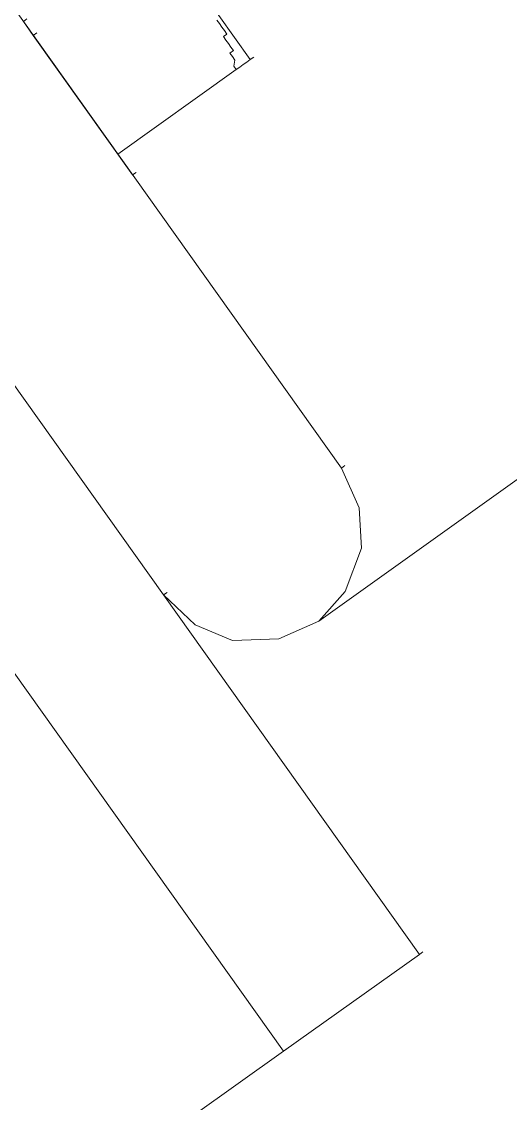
# Model space of a CAD drawing. Header units: feet. Extents: x 2321988 to 2329858, y 6722724 to 6730499.
# Drawn here: x 2326067.6782 to 2326067.7709, y 6726849.1501 to 6726849.3551 of the extents above; entities that cross this region are included whole.
import ezdxf

# ---------------------------------------------------------------- set-up
doc = ezdxf.new("R2010")
doc.units = ezdxf.units.FT
doc.header["$MEASUREMENT"] = 0
doc.layers.add('C-BESS-EQUIPMENT', color=255, linetype='Continuous')

# ---------------------------------------------------------------- blocks, each defined once
blk = doc.blocks.new('*U57')
blk.add_wipeout([(464, -67.5), (464, 67.5), (472, 67.5), (472, -67.5)]).dxf.layer = 'C-BESS-EQUIPMENT'
blk = doc.blocks.new('Midpoint Site Plan$0$A$C71e53a02')
at = {"lineweight": 9}
for points in [[(22.4518, 2.2462), (22.4421, 2.2462), (22.4421, -2.2559), (22.4518, -2.2559), (22.4421, -2.2559)], [(23.8356, 1.4958), (23.8258, 1.4958), (23.0755, 1.4958), (22.978, 1.4763), (22.8903, 1.4276), (22.8416, 1.3399), (22.8221, 1.2425), (22.8221, -1.2522), (22.8416, -1.3496), (22.8903, -1.4276), (22.978, -1.4861), (23.0755, -1.5056), (23.1632, -1.4861), (23.2509, -1.4276), (23.2996, -1.3496), (23.3191, -1.2522), (23.3191, 1.2425), (23.2996, 1.3399), (23.2509, 1.4276), (23.1632, 1.4763), (23.0755, 1.4958), (23.0852, 1.4958)], [(23.6894, -0.3752), (23.6894, -0.19)], [(23.6797, -0.2582), (23.6797, -0.268), (23.6797, -0.2777), (23.6797, -0.2875), (23.6797, -0.2972), (23.6699, -0.2972), (23.6699, -0.307), (23.6699, -0.3167), (23.6699, -0.3264), (23.6699, -0.3362), (23.6602, -0.3362), (23.6602, -0.3459), (23.6602, -0.3557), (23.6504, -0.3654), (23.6504, -0.3752), (23.6602, -0.3752), (23.6504, -0.3752)], [(23.3191, -0.0439), (23.3191, -0.0049), (23.3288, -0.0049)], [(23.3288, -0.0439), (23.3191, -0.0439), (23.3191, -0.4336), (23.3288, -0.4336)], [(23.3191, -0.0439), (23.3191, -0.0439)], [(23.6797, -0.268), (23.6797, -0.268)], [(23.6797, -0.268), (23.6797, -0.268)], [(23.6797, -0.268), (23.6797, -0.268)], [(23.6797, -0.268), (23.6797, -0.268)], [(23.6797, -0.268), (23.6797, -0.268)], [(23.6797, -0.2777), (23.6797, -0.2777)], [(23.6797, -0.2777), (23.6797, -0.2777)], [(23.6797, -0.2777), (23.6797, -0.2777)], [(23.6797, -0.2777), (23.6797, -0.2777)], [(23.6797, -0.2777), (23.6797, -0.2777)], [(23.6797, -0.2777), (23.6797, -0.2777)], [(23.6797, -0.2875), (23.6797, -0.2875)], [(23.6797, -0.2875), (23.6797, -0.2875)], [(23.6797, -0.2875), (23.6797, -0.2875)], [(23.6797, -0.2875), (23.6797, -0.2875)], [(23.6797, -0.2875), (23.6797, -0.2875)], [(23.6699, -0.2972), (23.6699, -0.2972)], [(23.6699, -0.2972), (23.6699, -0.2972)], [(23.6699, -0.2972), (23.6699, -0.2972)], [(23.6699, -0.2972), (23.6699, -0.2972)], [(23.6699, -0.2972), (23.6699, -0.2972)], [(23.6699, -0.307), (23.6699, -0.307)], [(23.6699, -0.307), (23.6699, -0.307)], [(23.6699, -0.307), (23.6699, -0.307)], [(23.6699, -0.307), (23.6699, -0.307)], [(23.6699, -0.3167), (23.6699, -0.3167)], [(23.6699, -0.3167), (23.6699, -0.3167)], [(23.6602, -0.3362), (23.6602, -0.3362)], [(23.6602, -0.3362), (23.6602, -0.3362)], [(23.6699, -0.3264), (23.6699, -0.3264)], [(23.6699, -0.3264), (23.6699, -0.3264)], [(23.6602, -0.3459), (23.6602, -0.3459)], [(23.6602, -0.3459), (23.6602, -0.3459)], [(23.6602, -0.3557), (23.6602, -0.3557)], [(23.6602, -0.3557), (23.6602, -0.3557)], [(23.6602, -0.3557), (23.6602, -0.3557)], [(23.3191, -0.3752), (23.6504, -0.3752), (23.6602, -0.3752), (23.6699, -0.3752), (23.6797, -0.3752), (23.6894, -0.3752), (23.6991, -0.3752)], [(23.6504, -0.3752), (23.6504, -0.3752)], [(23.6504, -0.3752), (23.6504, -0.3752)], [(23.6504, -0.3752), (23.6504, -0.3752)], [(23.6504, -0.3752), (23.6504, -0.3752)], [(23.6602, -0.3752), (23.6602, -0.3752)], [(23.6602, -0.3752), (23.6602, -0.3752)], [(23.6602, -0.3752), (23.6602, -0.3752)], [(23.6602, -0.3752), (23.6602, -0.3752)], [(23.6602, -0.3752), (23.6602, -0.3752)], [(23.6602, -0.3752), (23.6602, -0.3752)], [(23.6602, -0.3752), (23.6602, -0.3752)], [(23.6602, -0.3752), (23.6602, -0.3752)], [(23.6602, -0.3752), (23.6602, -0.3752)], [(23.6602, -0.3752), (23.6602, -0.3752)], [(23.6602, -0.3752), (23.6602, -0.3752)], [(23.6602, -0.3752), (23.6602, -0.3752)], [(23.6602, -0.3752), (23.6602, -0.3752)], [(23.6602, -0.3752), (23.6602, -0.3752)], [(23.6602, -0.3752), (23.6602, -0.3752)], [(23.6602, -0.3752), (23.6602, -0.3752)], [(23.6602, -0.3752), (23.6602, -0.3752)], [(23.6602, -0.3752), (23.6602, -0.3752)], [(23.6602, -0.3752), (23.6602, -0.3752)], [(23.6602, -0.3752), (23.6602, -0.3752)], [(23.6602, -0.3752), (23.6602, -0.3752)], [(23.6602, -0.3752), (23.6602, -0.3752)], [(23.6602, -0.3752), (23.6602, -0.3752)], [(23.6699, -0.3752), (23.6699, -0.3752)], [(23.6699, -0.3752), (23.6699, -0.3752)], [(23.6699, -0.3752), (23.6699, -0.3752)], [(23.6699, -0.3752), (23.6699, -0.3752)], [(23.6699, -0.3752), (23.6699, -0.3752)], [(23.6699, -0.3752), (23.6699, -0.3752)], [(23.6699, -0.3752), (23.6699, -0.3752)], [(23.6699, -0.3752), (23.6699, -0.3752)], [(23.6699, -0.3752), (23.6699, -0.3752)], [(23.6699, -0.3752), (23.6699, -0.3752)], [(23.6699, -0.3752), (23.6699, -0.3752)], [(23.6699, -0.3752), (23.6699, -0.3752)], [(23.6699, -0.3752), (23.6699, -0.3752)], [(23.6699, -0.3752), (23.6699, -0.3752)], [(23.6699, -0.3752), (23.6699, -0.3752)], [(23.6699, -0.3752), (23.6699, -0.3752)], [(23.6699, -0.3752), (23.6699, -0.3752)], [(23.6699, -0.3752), (23.6699, -0.3752)], [(23.6699, -0.3752), (23.6699, -0.3752)], [(23.6699, -0.3752), (23.6699, -0.3752)], [(23.6699, -0.3752), (23.6699, -0.3752)], [(23.6699, -0.3752), (23.6699, -0.3752)], [(23.6699, -0.3752), (23.6699, -0.3752)], [(23.6699, -0.3752), (23.6699, -0.3752)], [(23.6699, -0.3752), (23.6699, -0.3752)], [(23.6699, -0.3752), (23.6699, -0.3752)], [(23.6699, -0.3752), (23.6699, -0.3752)], [(23.6699, -0.3752), (23.6699, -0.3752)], [(23.6699, -0.3752), (23.6699, -0.3752)], [(23.6699, -0.3752), (23.6699, -0.3752)], [(23.6699, -0.3752), (23.6699, -0.3752)], [(23.6699, -0.3752), (23.6699, -0.3752)], [(23.6699, -0.3752), (23.6699, -0.3752)], [(23.6699, -0.3752), (23.6699, -0.3752)], [(23.6699, -0.3752), (23.6699, -0.3752)], [(23.6699, -0.3752), (23.6699, -0.3752)], [(23.6699, -0.3752), (23.6699, -0.3752)], [(23.6699, -0.3752), (23.6699, -0.3752)], [(23.6699, -0.3752), (23.6699, -0.3752)], [(23.6699, -0.3752), (23.6699, -0.3752)], [(23.6699, -0.3752), (23.6699, -0.3752)], [(23.6699, -0.3752), (23.6699, -0.3752)], [(23.6699, -0.3752), (23.6699, -0.3752)], [(23.6699, -0.3752), (23.6699, -0.3752)], [(23.6699, -0.3752), (23.6699, -0.3752)], [(23.6699, -0.3752), (23.6699, -0.3752)], [(23.6699, -0.3752), (23.6699, -0.3752)], [(23.6699, -0.3752), (23.6699, -0.3752)], [(23.6699, -0.3752), (23.6699, -0.3752)], [(23.6699, -0.3752), (23.6699, -0.3752)], [(23.6699, -0.3752), (23.6699, -0.3752)], [(23.6699, -0.3752), (23.6699, -0.3752)], [(23.6699, -0.3752), (23.6699, -0.3752)], [(23.6699, -0.3752), (23.6699, -0.3752)], [(23.6699, -0.3752), (23.6699, -0.3752)], [(23.6797, -0.3752), (23.6797, -0.3752)], [(23.6797, -0.3752), (23.6797, -0.3752)], [(23.6797, -0.3752), (23.6797, -0.3752)], [(23.6797, -0.3752), (23.6797, -0.3752)], [(23.6797, -0.3752), (23.6797, -0.3752)], [(23.6797, -0.3752), (23.6797, -0.3752)], [(23.6797, -0.3752), (23.6797, -0.3752)], [(23.6797, -0.3752), (23.6797, -0.3752)], [(23.6797, -0.3752), (23.6797, -0.3752)], [(23.6797, -0.3752), (23.6797, -0.3752)], [(23.6797, -0.3752), (23.6797, -0.3752)], [(23.6797, -0.3752), (23.6797, -0.3752)], [(23.6797, -0.3752), (23.6797, -0.3752)], [(23.6797, -0.3752), (23.6797, -0.3752)], [(23.6797, -0.3752), (23.6797, -0.3752)], [(23.6797, -0.3752), (23.6797, -0.3752)], [(23.6797, -0.3752), (23.6797, -0.3752)], [(23.6797, -0.3752), (23.6797, -0.3752)], [(23.6797, -0.3752), (23.6797, -0.3752)], [(23.6797, -0.3752), (23.6797, -0.3752)], [(23.6797, -0.3752), (23.6797, -0.3752)], [(23.6797, -0.3752), (23.6797, -0.3752)], [(23.6797, -0.3752), (23.6797, -0.3752)], [(23.6797, -0.3752), (23.6797, -0.3752)], [(23.6797, -0.3752), (23.6797, -0.3752)], [(23.6797, -0.3752), (23.6797, -0.3752)], [(23.6797, -0.3752), (23.6797, -0.3752)], [(23.6797, -0.3752), (23.6797, -0.3752)], [(23.6797, -0.3752), (23.6797, -0.3752)], [(23.6797, -0.3752), (23.6797, -0.3752)], [(23.6797, -0.3752), (23.6797, -0.3752)], [(23.6797, -0.3752), (23.6797, -0.3752)], [(23.6797, -0.3752), (23.6797, -0.3752)], [(23.6797, -0.3752), (23.6797, -0.3752)], [(23.6797, -0.3752), (23.6797, -0.3752)], [(23.6797, -0.3752), (23.6797, -0.3752)], [(23.6797, -0.3752), (23.6797, -0.3752)], [(23.6797, -0.3752), (23.6797, -0.3752)], [(23.6797, -0.3752), (23.6797, -0.3752)], [(23.6797, -0.3752), (23.6797, -0.3752)], [(23.6797, -0.3752), (23.6797, -0.3752)], [(23.6797, -0.3752), (23.6797, -0.3752)], [(23.6797, -0.3752), (23.6797, -0.3752)], [(23.6797, -0.3752), (23.6797, -0.3752)], [(23.6797, -0.3752), (23.6797, -0.3752)], [(23.6797, -0.3752), (23.6797, -0.3752)], [(23.6797, -0.3752), (23.6797, -0.3752)], [(23.6797, -0.3752), (23.6797, -0.3752)], [(23.6797, -0.3752), (23.6797, -0.3752)], [(23.6797, -0.3752), (23.6797, -0.3752)], [(23.6797, -0.3752), (23.6797, -0.3752)], [(23.6797, -0.3752), (23.6797, -0.3752)], [(23.6797, -0.3752), (23.6797, -0.3752)], [(23.6797, -0.3752), (23.6797, -0.3752)], [(23.6797, -0.3752), (23.6797, -0.3752)], [(23.6797, -0.3752), (23.6797, -0.3752)], [(23.6797, -0.3752), (23.6797, -0.3752)], [(23.6797, -0.3752), (23.6797, -0.3752)], [(23.6797, -0.3752), (23.6797, -0.3752)], [(23.6797, -0.3752), (23.6797, -0.3752)], [(23.6797, -0.3752), (23.6797, -0.3752)], [(23.6797, -0.3752), (23.6797, -0.3752)], [(23.6797, -0.3752), (23.6797, -0.3752)], [(23.6797, -0.3752), (23.6797, -0.3752)], [(23.6797, -0.3752), (23.6797, -0.3752)], [(23.6797, -0.3752), (23.6797, -0.3752)], [(23.6797, -0.3752), (23.6797, -0.3752)], [(23.6797, -0.3752), (23.6797, -0.3752)], [(23.6797, -0.3752), (23.6797, -0.3752)], [(23.6797, -0.3752), (23.6797, -0.3752)], [(23.6797, -0.3752), (23.6797, -0.3752)], [(23.6797, -0.3752), (23.6797, -0.3752)], [(23.6797, -0.3752), (23.6797, -0.3752)], [(23.6797, -0.3752), (23.6797, -0.3752)], [(23.6797, -0.3752), (23.6797, -0.3752)], [(23.6797, -0.3752), (23.6797, -0.3752)], [(23.6797, -0.3752), (23.6797, -0.3752)], [(23.6797, -0.3752), (23.6797, -0.3752)], [(23.6797, -0.3752), (23.6797, -0.3752)], [(23.6797, -0.3752), (23.6797, -0.3752)], [(23.6797, -0.3752), (23.6797, -0.3752)], [(23.6797, -0.3752), (23.6797, -0.3752)], [(23.6797, -0.3752), (23.6797, -0.3752)], [(23.6797, -0.3752), (23.6797, -0.3752)], [(23.6797, -0.3752), (23.6797, -0.3752)], [(23.6797, -0.3752), (23.6797, -0.3752)], [(23.6797, -0.3752), (23.6797, -0.3752)], [(23.6797, -0.3752), (23.6797, -0.3752)], [(23.6797, -0.3752), (23.6797, -0.3752)], [(23.6797, -0.3752), (23.6797, -0.3752)], [(23.6797, -0.3752), (23.6797, -0.3752)], [(23.6797, -0.3752), (23.6797, -0.3752)], [(23.6797, -0.3752), (23.6797, -0.3752)], [(23.6797, -0.3752), (23.6797, -0.3752)], [(23.6797, -0.3752), (23.6797, -0.3752)], [(23.6797, -0.3752), (23.6797, -0.3752)], [(23.6797, -0.3752), (23.6797, -0.3752)], [(23.6797, -0.3752), (23.6797, -0.3752)], [(23.6894, -0.3752), (23.6894, -0.3752)], [(23.6894, -0.3752), (23.6894, -0.3752)], [(23.6894, -0.3752), (23.6894, -0.3752)], [(23.6894, -0.3752), (23.6894, -0.3752)], [(21.8087, -2.2559), (22.4421, -2.2559), (22.8221, -2.2559), (22.8319, -2.2559), (22.8221, -2.2559), (22.8221, -1.2522), (22.8319, -1.2522)], [(24.2741, -1.5056), (23.8258, -1.5056), (23.0755, -1.5056), (23.0852, -1.5056), (23.0755, -1.5056)]]:
    blk.add_lwpolyline(points, dxfattribs=at)
blk.add_lwpolyline([(23.3288, -1.2522), (23.3191, -1.2522)], close=True, dxfattribs=at)

msp = doc.modelspace()

# ---------------------------------------------------------------- block references
at = {"layer": 'C-BESS-EQUIPMENT', "xscale": 0.08333333333333331, "yscale": 0.08333333333333331, "zscale": 0.08333333333333331, "rotation": 305.4689808292026}
msp.add_blockref('*U57', (2326041.45315, 6726882.2405), dxfattribs=at)

# ---------------------------------------------------------------- next in the draw order: wipeouts: each hides what was drawn before it
msp.add_wipeout([(2326064.17456, 6726849.7753), (2326064.71751, 6726850.16214), (2326071.53559, 6726840.59259), (2326070.99264, 6726840.20575)]).dxf.layer = 'C-BESS-EQUIPMENT'

# ---------------------------------------------------------------- next in the draw order: block references
at = {"layer": 'C-BESS-EQUIPMENT', "xscale": 0.08333333333333331, "yscale": 0.08333333333333331, "zscale": 0.08333333333333331, "rotation": 35.46898082920265}
msp.add_blockref('Midpoint Site Plan$0$A$C71e53a02', (2326066.09564, 6726848.22787), dxfattribs=at)

# ---------------------------------------------------------------- next in the draw order: wipeouts: each hides what was drawn before it
msp.add_wipeout([(2326044.1544, 6726887.54167), (2326077.85795, 6726840.23687), (2326077.40832, 6726839.91652), (2326043.70467, 6726887.22144)]).dxf.layer = 'C-BESS-EQUIPMENT'

# ---------------------------------------------------------------- next in the draw order: wipeouts: each hides what was drawn before it
msp.add_wipeout([(2326040.08225, 6726884.64036), (2326073.7858, 6726837.33556), (2326073.33617, 6726837.01521), (2326039.63253, 6726884.32013)]).dxf.layer = 'C-BESS-EQUIPMENT'

# ---------------------------------------------------------------- next in the draw order: wipeouts: each hides what was drawn before it
msp.add_wipeout([(2326036.0101, 6726881.73905), (2326069.71366, 6726834.43425), (2326069.26402, 6726834.1139), (2326035.56038, 6726881.41882)]).dxf.layer = 'C-BESS-EQUIPMENT'

doc.saveas('drawing.dxf')
